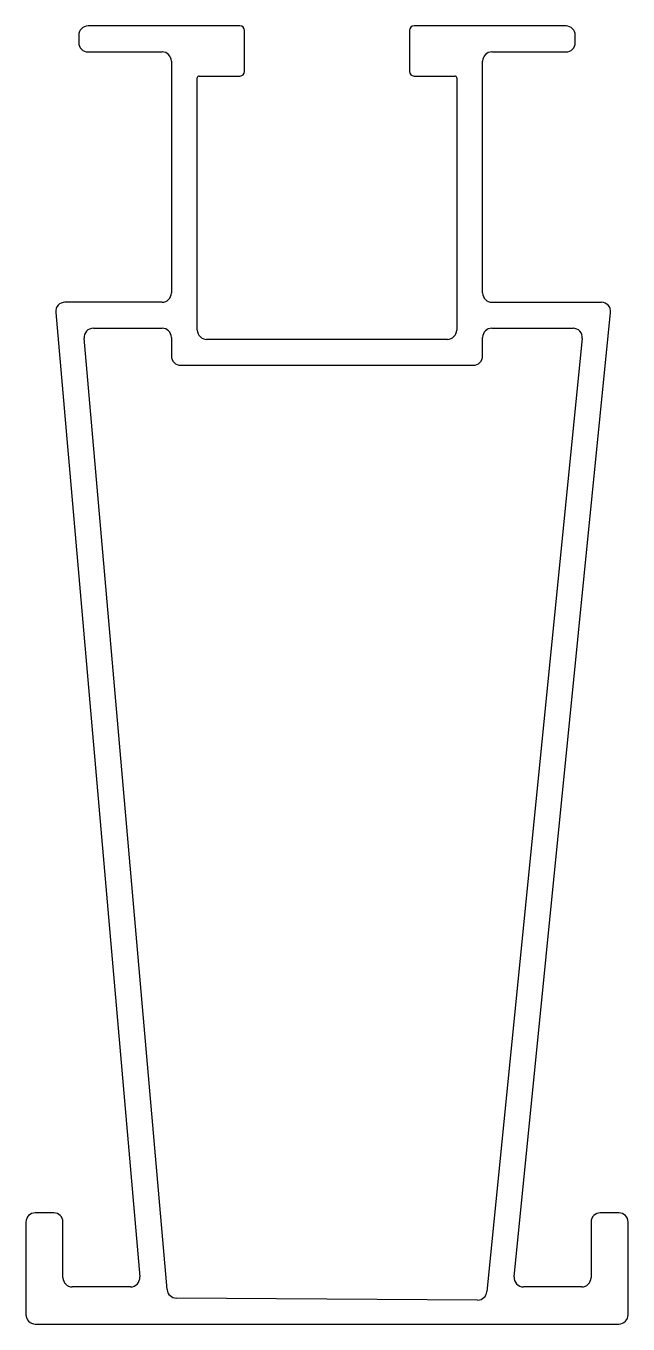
# Model space of a CAD drawing. Extents: x 2133 to 2165.5, y 1551.7 to 1621.7.
import ezdxf

# ---------------------------------------------------------------- set-up
doc = ezdxf.new("R2010")
doc.units = 0
doc.layers.get('0').update_dxf_attribs({"linetype": 'CONTINUOUS'})

msp = doc.modelspace()

# ---------------------------------------------------------------- linework, layer by layer
for p, q in [((2135.878, 1621.225), (2135.878, 1620.825)), ((2144.578, 1621.725), (2136.378, 1621.725)), ((2144.828, 1619.275), (2144.828, 1621.475)), ((2153.728, 1621.475), (2153.728, 1619.275)), ((2162.178, 1621.725), (2153.978, 1621.725)), ((2162.678, 1620.825), (2162.678, 1621.225)), ((2136.378, 1620.325), (2140.378, 1620.325)), ((2140.878, 1619.825), (2140.878, 1607.325)), ((2157.678, 1607.325), (2157.678, 1619.825)), ((2158.178, 1620.325), (2162.178, 1620.325)), ((2142.278, 1605.325), (2142.278, 1618.925)), ((2142.378, 1619.025), (2144.578, 1619.025)), ((2153.978, 1619.025), (2156.178, 1619.025)), ((2156.278, 1618.925), (2156.278, 1605.325)), ((2140.378, 1606.825), (2135.132, 1606.825)), ((2158.178, 1606.825), (2164.091, 1606.825)), ((2134.634, 1606.281), (2139.171, 1554.268)), ((2159.385, 1554.275), (2164.588, 1606.275)), ((2136.668, 1605.425), (2140.378, 1605.425)), ((2158.178, 1605.425), (2162.556, 1605.425)), ((2140.645, 1553.581), (2136.17, 1604.881)), ((2140.878, 1604.925), (2140.878, 1603.925)), ((2155.778, 1604.825), (2142.778, 1604.825)), ((2157.678, 1603.925), (2157.678, 1604.925)), ((2163.053, 1604.875), (2157.909, 1553.472)), ((2141.378, 1603.425), (2157.178, 1603.425)), ((2134.528, 1557.722), (2133.528, 1557.722)), ((2165.028, 1557.722), (2164.028, 1557.722)), ((2133.028, 1557.222), (2133.028, 1552.225)), ((2135.028, 1554.225), (2135.028, 1557.222)), ((2163.528, 1557.222), (2163.528, 1554.225)), ((2165.528, 1552.225), (2165.528, 1557.222)), ((2138.673, 1553.725), (2135.528, 1553.725)), ((2163.028, 1553.725), (2159.882, 1553.725)), ((2157.409, 1553.021), (2141.14, 1553.125)), ((2133.528, 1551.725), (2165.028, 1551.725))]:
    msp.add_line(p, q)
for centre, radius, start, end in [((2136.378, 1621.225), 0.5, 90, 180), ((2144.578, 1621.475), 0.25, 0, 90), ((2153.978, 1621.475), 0.25, 90, 180), ((2162.178, 1621.225), 0.5, 0, 90), ((2136.378, 1620.825), 0.5, 180, 270), ((2162.178, 1620.825), 0.5, 270, 360), ((2140.378, 1619.825), 0.5, 0, 90), ((2158.178, 1619.825), 0.5, 90, 180), ((2144.578, 1619.275), 0.25, 270, 0), ((2153.978, 1619.275), 0.25, 180, 270), ((2142.378, 1618.925), 0.1, 90, 180), ((2156.178, 1618.925), 0.1, 0, 90), ((2140.378, 1607.325), 0.5, 270, 360), ((2158.178, 1607.325), 0.5, 180, 270), ((2135.132, 1606.325), 0.5, 90, 184.98581), ((2164.091, 1606.325), 0.5, 354.28581, 90), ((2136.668, 1604.925), 0.5, 90, 184.98581), ((2140.378, 1604.925), 0.5, 0, 90), ((2142.778, 1605.325), 0.5, 180, 270), ((2155.778, 1605.325), 0.5, 270, 360), ((2158.178, 1604.925), 0.5, 90, 180), ((2162.556, 1604.925), 0.5, 354.28581, 90), ((2141.378, 1603.925), 0.5, 180, 270), ((2157.178, 1603.925), 0.5, 270, 360), ((2133.528, 1557.222), 0.5, 90, 180), ((2134.528, 1557.222), 0.5, 0, 90), ((2164.028, 1557.222), 0.5, 90, 180), ((2165.028, 1557.222), 0.5, 0, 90), ((2135.528, 1554.225), 0.5, 180, 270), ((2138.673, 1554.225), 0.5, 270, 4.98581), ((2159.882, 1554.225), 0.5, 174.28581, 270), ((2163.028, 1554.225), 0.5, 270, 0), ((2141.143, 1553.625), 0.5, 185.01238, 269.63581), ((2157.412, 1553.521), 0.5, 269.63581, 354.28581), ((2133.528, 1552.225), 0.5, 180, 270), ((2165.028, 1552.225), 0.5, 270, 0)]:
    msp.add_arc(centre, radius, start, end)

doc.saveas('drawing.dxf')
